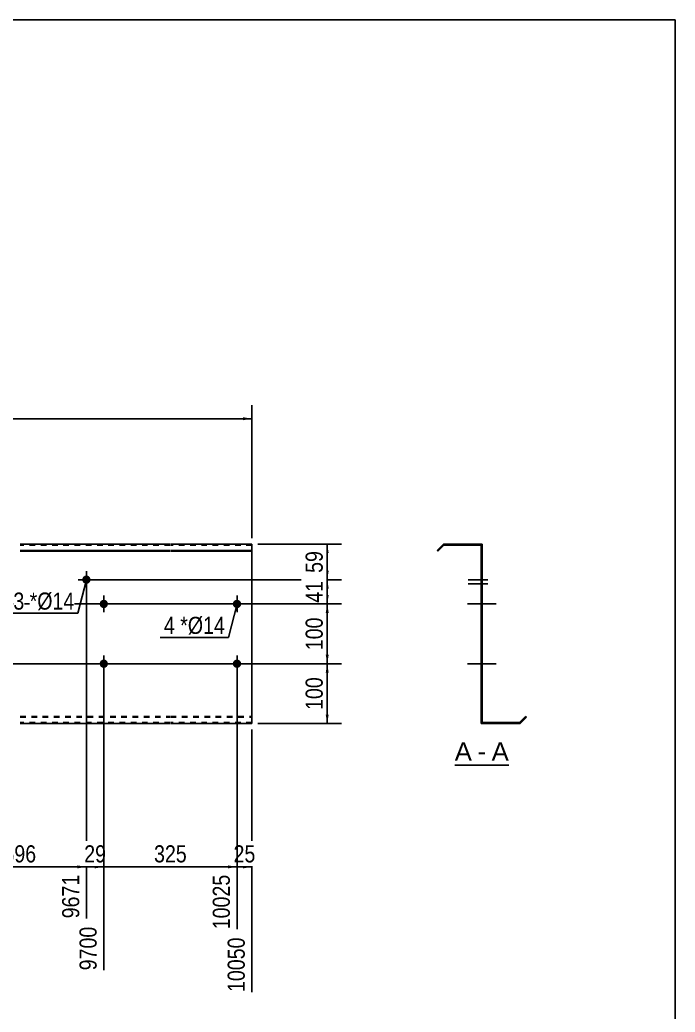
# Model space of a CAD drawing. Header units: millimetres. Extents: x -71 to 331, y -174 to 103.
# Drawn here: x 221.5 to 331.2, y -63.3 to 102.8 of the extents above; entities that cross this region are included whole.
import ezdxf

# ---------------------------------------------------------------- set-up
doc = ezdxf.new("R2010")
doc.units = ezdxf.units.MM
doc.linetypes.add('DXK_LINE_DOT1', pattern=[1.8814, 0.9407, -0.9407])
doc.styles.add('Arial', font='ARIAL.TTF', dxfattribs={"height": 0.2})
doc.styles.add('Arial Narrow', font='ARIALN.TTF', dxfattribs={"height": 0.2})

# ---------------------------------------------------------------- blocks, each defined once
blk = doc.blocks.new('Unknown-627191591-2133')
at = {"color": 5, "linetype": 'Continuous'}
for p, q in [((331.25, 102.75), (-68.75, 102.75)), ((331.25, -174.25), (331.25, 102.75))]:
    blk.add_line(p, q, dxfattribs=at)
blk = doc.blocks.new('Unknown-627191591-12 - 1243')
at = {"color": 7, "linetype": 'Continuous'}
blk.add_line((294.36, -21.95), (303.39, -21.95), dxfattribs=at)
at = {"color": 0, "linetype": 'Continuous'}
for points in [[(297.2, -21.2), (297.2, -18), (294.36, -18), (294.36, -21.2)], [(299.58, -21.2), (299.58, -18), (298.16, -18), (298.16, -21.2)], [(303.39, -21.2), (303.39, -18), (300.54, -18), (300.54, -21.2)]]:
    blk.add_wipeout(points, dxfattribs=at)
at = {"color": 96, "linetype": 'Continuous', "style": 'Arial'}
for s, p in [('A', (294.36, -21.2)), ('A', (300.54, -21.2)), ('-', (298.16, -21.2))]:
    blk.add_text(s, height=3.06, dxfattribs=at).set_placement(p)
blk = doc.blocks.new('Part-627191591-1218 - 1203')
at = {"color": 2, "linetype": 'Continuous'}
for p, q in [((246.7, 15), (221.6, 15)), ((260.4, 15), (246.8, 15)), ((260.4, 15), (260.4, 13.94)), ((221.6, 13.94), (246.7, 13.94)), ((221.6, 13.81), (246.7, 13.81)), ((246.8, 13.94), (260.4, 13.94)), ((246.8, 13.81), (260.4, 13.81)), ((260.4, 13.94), (260.4, -15)), ((246.7, -15), (221.6, -15)), ((260.4, -15), (246.8, -15))]:
    blk.add_line(p, q, dxfattribs=at)
at = {"color": 7, "linetype": 'DXK_LINE_DOT1'}
for p, q in [((246.7, 14.82), (221.6, 14.82)), ((260.4, 14.82), (246.8, 14.82)), ((221.6, -13.81), (246.7, -13.81)), ((221.6, -13.94), (246.7, -13.94)), ((246.7, -14.82), (221.6, -14.82)), ((246.8, -13.81), (260.4, -13.81)), ((246.8, -13.94), (260.4, -13.94)), ((260.4, -14.82), (246.8, -14.82))]:
    blk.add_line(p, q, dxfattribs=at)
blk = doc.blocks.new('Bolt-627191591-1220 - 1203')
at = {"linetype": 'Continuous'}
blk.add_hatch(color=3, dxfattribs=at).paths.add_polyline_path([(231.99, 9.06, -1), (233.39, 9.06, -1)])
at = {"color": 3, "linetype": 'Continuous'}
for p, q in [((232.69, 7.66), (232.69, 10.46)), ((231.29, 9.06), (234.09, 9.06))]:
    blk.add_line(p, q, dxfattribs=at)
blk = doc.blocks.new('Bolt-627191591-1234 - 1203')
at = {"linetype": 'Continuous'}
blk.add_hatch(color=3, dxfattribs=at).paths.add_polyline_path([(234.9, 5, -1), (236.3, 5, -1)])
at = {"color": 3, "linetype": 'Continuous'}
for p, q in [((234.2, 5), (237, 5)), ((235.6, 3.6), (235.6, 6.4))]:
    blk.add_line(p, q, dxfattribs=at)
blk = doc.blocks.new('Bolt-627191591-1235 - 1203')
at = {"linetype": 'Continuous'}
blk.add_hatch(color=3, dxfattribs=at).paths.add_polyline_path([(236.3, -5, -1), (234.9, -5, -1)])
at = {"color": 3, "linetype": 'Continuous'}
for p, q in [((235.6, -3.6), (235.6, -6.4)), ((237, -5), (234.2, -5))]:
    blk.add_line(p, q, dxfattribs=at)
blk = doc.blocks.new('Bolt-627191591-1236 - 1203')
at = {"linetype": 'Continuous'}
for points in [[(152.2, 5, -1), (153.6, 5, -1)], [(257.2, 5, -1), (258.6, 5, -1)]]:
    blk.add_hatch(color=3, dxfattribs=at).paths.add_polyline_path(points)
at = {"color": 3, "linetype": 'Continuous'}
for p, q in [((154.3, 5), (151.5, 5)), ((152.9, 3.6), (152.9, 6.4)), ((259.3, 5), (256.5, 5)), ((257.9, 3.6), (257.9, 6.4))]:
    blk.add_line(p, q, dxfattribs=at)
blk = doc.blocks.new('Bolt-627191591-1237 - 1203')
at = {"linetype": 'Continuous'}
for points in [[(152.2, -5, -1), (153.6, -5, -1)], [(257.2, -5, -1), (258.6, -5, -1)]]:
    blk.add_hatch(color=3, dxfattribs=at).paths.add_polyline_path(points)
at = {"color": 3, "linetype": 'Continuous'}
for p, q in [((152.9, -6.4), (152.9, -3.6)), ((257.9, -6.4), (257.9, -3.6)), ((154.3, -5), (151.5, -5)), ((259.3, -5), (256.5, -5))]:
    blk.add_line(p, q, dxfattribs=at)
blk = doc.blocks.new('Bolt-627191591-1248 - 1243')
at = {"linetype": 'Continuous'}
for points in [[(298.78, 5.7), (298.78, 4.3), (298.96, 4.3), (298.96, 5.7)], [(298.78, 5.7), (298.78, 4.3), (298.96, 4.3), (298.96, 5.7)], [(298.78, 5.7), (298.78, 4.3), (298.96, 4.3), (298.96, 5.7)], [(298.78, -4.3), (298.78, -5.7), (298.96, -5.7), (298.96, -4.3)], [(298.78, -4.3), (298.78, -5.7), (298.96, -5.7), (298.96, -4.3)], [(298.78, -4.3), (298.78, -5.7), (298.96, -5.7), (298.96, -4.3)]]:
    blk.add_hatch(color=3, dxfattribs=at).paths.add_polyline_path(points)
at = {"color": 3, "linetype": 'Continuous'}
for p, q in [((300.26, 5), (296.46, 5)), ((300.26, 5), (296.46, 5)), ((300.26, 5), (296.46, 5)), ((298.96, 5.7), (298.78, 5.7)), ((298.96, 5.7), (298.78, 5.7)), ((298.96, 5.7), (298.78, 5.7)), ((298.96, 4.3), (298.78, 4.3)), ((298.96, 4.3), (298.78, 4.3)), ((298.96, 4.3), (298.78, 4.3)), ((298.96, -4.3), (298.78, -4.3)), ((298.96, -4.3), (298.78, -4.3)), ((298.96, -4.3), (298.78, -4.3)), ((300.26, -5), (296.46, -5)), ((300.26, -5), (296.46, -5)), ((300.26, -5), (296.46, -5)), ((298.96, -5.7), (298.78, -5.7)), ((298.96, -5.7), (298.78, -5.7)), ((298.96, -5.7), (298.78, -5.7))]:
    blk.add_line(p, q, dxfattribs=at)
blk = doc.blocks.new('Bolt-627191591-1264 - 1243')
at = {"linetype": 'Continuous'}
blk.add_hatch(color=3, dxfattribs=at).paths.add_polyline_path([(298.78, -4.3), (298.78, -5.7), (298.96, -5.7), (298.96, -4.3)])
blk.add_hatch(color=3, dxfattribs=at).paths.add_polyline_path([(298.78, -4.3), (298.78, -5.7), (298.96, -5.7), (298.96, -4.3)])
at = {"color": 3, "linetype": 'Continuous'}
for p, q in [((298.78, -4.3), (298.96, -4.3)), ((298.78, -4.3), (298.96, -4.3)), ((297.98, -5), (301.28, -5)), ((297.98, -5), (301.28, -5)), ((298.78, -5.7), (298.96, -5.7)), ((298.78, -5.7), (298.96, -5.7))]:
    blk.add_line(p, q, dxfattribs=at)
blk = doc.blocks.new('Part-627191591-1245 - 1243')
at = {"color": 2, "linetype": 'Continuous'}
for p, q in [((292.46, 15), (291.4, 13.94)), ((292.46, 15), (298.96, 15)), ((298.96, -14.82), (298.96, 15)), ((291.4, 13.94), (291.53, 13.81)), ((291.53, 13.81), (292.54, 14.82)), ((292.54, 14.82), (298.78, 14.82)), ((298.78, 14.82), (298.78, -15)), ((305.21, -14.82), (298.96, -14.82)), ((306.21, -13.81), (305.21, -14.82)), ((305.28, -15), (306.34, -13.94)), ((306.34, -13.94), (306.21, -13.81)), ((305.28, -15), (298.78, -15))]:
    blk.add_line(p, q, dxfattribs=at)
blk = doc.blocks.new('Bolt-627191591-1246 - 1243')
at = {"linetype": 'Continuous'}
blk.add_hatch(color=3, dxfattribs=at).paths.add_polyline_path([(298.78, 9.76), (298.78, 8.36), (298.96, 8.36), (298.96, 9.76)])
at = {"color": 3, "linetype": 'Continuous'}
for p, q in [((299.91, 9.06), (296.61, 9.06)), ((298.96, 9.76), (298.78, 9.76)), ((298.96, 8.36), (298.78, 8.36))]:
    blk.add_line(p, q, dxfattribs=at)
blk = doc.blocks.new('Bolt-627191591-1247 - 1243')
at = {"linetype": 'Continuous'}
blk.add_hatch(color=3, dxfattribs=at).paths.add_polyline_path([(298.78, 9.76), (298.78, 8.36), (298.96, 8.36), (298.96, 9.76)])
at = {"color": 3, "linetype": 'Continuous'}
for p, q in [((299.91, 9.06), (296.61, 9.06)), ((298.96, 9.76), (298.78, 9.76)), ((298.96, 8.36), (298.78, 8.36))]:
    blk.add_line(p, q, dxfattribs=at)
blk = doc.blocks.new('Bolt-627191591-1249 - 1243')
at = {"linetype": 'Continuous'}
blk.add_hatch(color=3, dxfattribs=at).paths.add_polyline_path([(298.96, -5.7), (298.96, -4.3), (298.78, -4.3), (298.78, -5.7)])
at = {"color": 3, "linetype": 'Continuous'}
for p, q in [((298.96, -4.3), (298.78, -4.3)), ((299.76, -5), (298.78, -5)), ((298.96, -5.7), (298.78, -5.7))]:
    blk.add_line(p, q, dxfattribs=at)
blk = doc.blocks.new('Bolt-627191591-1250 - 1243')
at = {"linetype": 'Continuous'}
for points in [[(298.78, 5.7), (298.78, 4.3), (298.96, 4.3), (298.96, 5.7)], [(298.78, 5.7), (298.78, 4.3), (298.96, 4.3), (298.96, 5.7)], [(298.78, 5.7), (298.78, 4.3), (298.96, 4.3), (298.96, 5.7)], [(298.78, -4.3), (298.78, -5.7), (298.96, -5.7), (298.96, -4.3)], [(298.78, -4.3), (298.78, -5.7), (298.96, -5.7), (298.96, -4.3)], [(298.78, -4.3), (298.78, -5.7), (298.96, -5.7), (298.96, -4.3)]]:
    blk.add_hatch(color=3, dxfattribs=at).paths.add_polyline_path(points)
at = {"color": 3, "linetype": 'Continuous'}
for p, q in [((300.26, 5), (296.46, 5)), ((300.26, 5), (296.46, 5)), ((300.26, 5), (296.46, 5)), ((298.96, 5.7), (298.78, 5.7)), ((298.96, 5.7), (298.78, 5.7)), ((298.96, 5.7), (298.78, 5.7)), ((298.96, 4.3), (298.78, 4.3)), ((298.96, 4.3), (298.78, 4.3)), ((298.96, 4.3), (298.78, 4.3)), ((298.96, -4.3), (298.78, -4.3)), ((298.96, -4.3), (298.78, -4.3)), ((298.96, -4.3), (298.78, -4.3)), ((300.26, -5), (296.46, -5)), ((300.26, -5), (296.46, -5)), ((300.26, -5), (296.46, -5)), ((298.96, -5.7), (298.78, -5.7)), ((298.96, -5.7), (298.78, -5.7)), ((298.96, -5.7), (298.78, -5.7))]:
    blk.add_line(p, q, dxfattribs=at)
blk = doc.blocks.new('Bolt-627191591-1251 - 1243')
at = {"linetype": 'Continuous'}
blk.add_hatch(color=3, dxfattribs=at).paths.add_polyline_path([(298.78, 9.05), (298.78, 7.65), (298.96, 7.65), (298.96, 9.05)])
at = {"color": 3, "linetype": 'Continuous'}
for p, q in [((299.91, 8.35), (296.61, 8.35)), ((298.96, 9.05), (298.78, 9.05)), ((298.96, 7.65), (298.78, 7.65))]:
    blk.add_line(p, q, dxfattribs=at)
blk = doc.blocks.new('Bolt-627191591-1252 - 1243')
at = {"linetype": 'Continuous'}
blk.add_hatch(color=3, dxfattribs=at).paths.add_polyline_path([(298.78, 9.05), (298.78, 7.65), (298.96, 7.65), (298.96, 9.05)])
at = {"color": 3, "linetype": 'Continuous'}
for p, q in [((299.91, 8.35), (296.61, 8.35)), ((298.96, 9.05), (298.78, 9.05)), ((298.96, 7.65), (298.78, 7.65))]:
    blk.add_line(p, q, dxfattribs=at)
blk = doc.blocks.new('Bolt-627191591-1253 - 1243')
at = {"linetype": 'Continuous'}
blk.add_hatch(color=3, dxfattribs=at).paths.add_polyline_path([(298.96, -5.7), (298.96, -4.3), (298.78, -4.3), (298.78, -5.7)])
at = {"color": 3, "linetype": 'Continuous'}
for p, q in [((298.96, -4.3), (298.78, -4.3)), ((299.76, -5), (298.78, -5)), ((298.96, -5.7), (298.78, -5.7))]:
    blk.add_line(p, q, dxfattribs=at)
blk = doc.blocks.new('Bolt-627191591-1254 - 1243')
at = {"linetype": 'Continuous'}
blk.add_hatch(color=3, dxfattribs=at).paths.add_polyline_path([(298.78, 5.7), (298.78, 4.3), (298.96, 4.3), (298.96, 5.7)])
at = {"color": 3, "linetype": 'Continuous'}
for p, q in [((299.91, 5), (296.61, 5)), ((298.96, 5.7), (298.78, 5.7)), ((298.96, 4.3), (298.78, 4.3))]:
    blk.add_line(p, q, dxfattribs=at)
blk = doc.blocks.new('Bolt-627191591-1255 - 1243')
at = {"linetype": 'Continuous'}
for points in [[(298.96, 4.3), (298.96, 5.7), (298.78, 5.7), (298.78, 4.3)], [(298.96, -5.7), (298.96, -4.3), (298.78, -4.3), (298.78, -5.7)]]:
    blk.add_hatch(color=3, dxfattribs=at).paths.add_polyline_path(points)
at = {"color": 3, "linetype": 'Continuous'}
for p, q in [((298.96, 5), (296.78, 5)), ((298.96, 5.7), (298.78, 5.7)), ((298.96, 4.3), (298.78, 4.3)), ((298.96, -4.3), (298.78, -4.3)), ((298.96, -5), (296.78, -5)), ((298.96, -5.7), (298.78, -5.7))]:
    blk.add_line(p, q, dxfattribs=at)
blk = doc.blocks.new('Bolt-627191591-1256 - 1243')
at = {"linetype": 'Continuous'}
blk.add_hatch(color=3, dxfattribs=at).paths.add_polyline_path([(298.78, 5.7), (298.78, 4.3), (298.96, 4.3), (298.96, 5.7)])
at = {"color": 3, "linetype": 'Continuous'}
for p, q in [((299.91, 5), (296.61, 5)), ((298.96, 5.7), (298.78, 5.7)), ((298.96, 4.3), (298.78, 4.3))]:
    blk.add_line(p, q, dxfattribs=at)
blk = doc.blocks.new('Bolt-627191591-1257 - 1243')
at = {"linetype": 'Continuous'}
blk.add_hatch(color=3, dxfattribs=at).paths.add_polyline_path([(298.78, 5.7), (298.78, 4.3), (298.96, 4.3), (298.96, 5.7)])
at = {"color": 3, "linetype": 'Continuous'}
for p, q in [((299.91, 5), (296.61, 5)), ((298.96, 5.7), (298.78, 5.7)), ((298.96, 4.3), (298.78, 4.3))]:
    blk.add_line(p, q, dxfattribs=at)
blk = doc.blocks.new('Bolt-627191591-1258 - 1243')
at = {"linetype": 'Continuous'}
blk.add_hatch(color=3, dxfattribs=at).paths.add_polyline_path([(298.96, -5.7), (298.96, -4.3), (298.78, -4.3), (298.78, -5.7)])
at = {"color": 3, "linetype": 'Continuous'}
for p, q in [((298.96, -4.3), (298.78, -4.3)), ((299.76, -5), (298.78, -5)), ((298.96, -5.7), (298.78, -5.7))]:
    blk.add_line(p, q, dxfattribs=at)
blk = doc.blocks.new('Bolt-627191591-1259 - 1243')
at = {"linetype": 'Continuous'}
blk.add_hatch(color=3, dxfattribs=at).paths.add_polyline_path([(298.78, 5.7), (298.78, 4.3), (298.96, 4.3), (298.96, 5.7)])
blk.add_hatch(color=3, dxfattribs=at).paths.add_polyline_path([(298.78, 5.7), (298.78, 4.3), (298.96, 4.3), (298.96, 5.7)])
at = {"color": 3, "linetype": 'Continuous'}
for p, q in [((297.98, 5), (301.28, 5)), ((297.98, 5), (301.28, 5)), ((298.78, 5.7), (298.96, 5.7)), ((298.78, 5.7), (298.96, 5.7)), ((298.78, 4.3), (298.96, 4.3)), ((298.78, 4.3), (298.96, 4.3))]:
    blk.add_line(p, q, dxfattribs=at)
blk = doc.blocks.new('Bolt-627191591-1260 - 1243')
at = {"linetype": 'Continuous'}
blk.add_hatch(color=3, dxfattribs=at).paths.add_polyline_path([(298.78, -4.3), (298.78, -5.7), (298.96, -5.7), (298.96, -4.3)])
blk.add_hatch(color=3, dxfattribs=at).paths.add_polyline_path([(298.78, -4.3), (298.78, -5.7), (298.96, -5.7), (298.96, -4.3)])
at = {"color": 3, "linetype": 'Continuous'}
for p, q in [((298.78, -4.3), (298.96, -4.3)), ((298.78, -4.3), (298.96, -4.3)), ((297.98, -5), (301.28, -5)), ((297.98, -5), (301.28, -5)), ((298.78, -5.7), (298.96, -5.7)), ((298.78, -5.7), (298.96, -5.7))]:
    blk.add_line(p, q, dxfattribs=at)
blk = doc.blocks.new('Bolt-627191591-1261 - 1243')
at = {"linetype": 'Continuous'}
blk.add_hatch(color=3, dxfattribs=at).paths.add_polyline_path([(298.78, 5.7), (298.78, 4.3), (298.96, 4.3), (298.96, 5.7)])
at = {"color": 3, "linetype": 'Continuous'}
for p, q in [((299.91, 5), (296.61, 5)), ((298.96, 5.7), (298.78, 5.7)), ((298.96, 4.3), (298.78, 4.3))]:
    blk.add_line(p, q, dxfattribs=at)
blk = doc.blocks.new('Bolt-627191591-1262 - 1243')
at = {"linetype": 'Continuous'}
blk.add_hatch(color=3, dxfattribs=at).paths.add_polyline_path([(298.96, -5.7), (298.96, -4.3), (298.78, -4.3), (298.78, -5.7)])
at = {"color": 3, "linetype": 'Continuous'}
for p, q in [((298.96, -4.3), (298.78, -4.3)), ((299.76, -5), (298.78, -5)), ((298.96, -5.7), (298.78, -5.7))]:
    blk.add_line(p, q, dxfattribs=at)
blk = doc.blocks.new('Bolt-627191591-1263 - 1243')
at = {"linetype": 'Continuous'}
blk.add_hatch(color=3, dxfattribs=at).paths.add_polyline_path([(298.78, 5.7), (298.78, 4.3), (298.96, 4.3), (298.96, 5.7)])
blk.add_hatch(color=3, dxfattribs=at).paths.add_polyline_path([(298.78, 5.7), (298.78, 4.3), (298.96, 4.3), (298.96, 5.7)])
at = {"color": 3, "linetype": 'Continuous'}
for p, q in [((297.98, 5), (301.28, 5)), ((297.98, 5), (301.28, 5)), ((298.78, 5.7), (298.96, 5.7)), ((298.78, 5.7), (298.96, 5.7)), ((298.78, 4.3), (298.96, 4.3)), ((298.78, 4.3), (298.96, 4.3))]:
    blk.add_line(p, q, dxfattribs=at)
blk = doc.blocks.new('StraightDimension-627191591-1283 - 1203')
at = {"linetype": 'Continuous'}
blk.add_hatch(color=7, dxfattribs=at).paths.add_polyline_path([(231.19, -38.75), (232.69, -39), (231.19, -39.25)])
at = {"color": 7, "linetype": 'Continuous'}
for p, q in [((232.69, 8.06), (232.69, -47.61)), ((210.4, -6), (210.4, -47.61)), ((210.4, -39), (232.69, -39))]:
    blk.add_line(p, q, dxfattribs=at)
at = {"color": 0}
blk.add_wipeout([(224.89, -38.85), (224.89, -34.65), (218.2, -34.65), (218.2, -38.85)], dxfattribs=at)
at = {"color": 0, "linetype": 'Continuous'}
blk.add_wipeout([(232.09, -39.7), (227.89, -39.7), (227.89, -48.21), (232.09, -48.21)], dxfattribs=at)
at = {"color": 3, "style": 'Arial Narrow'}
blk.add_text('596', height=2.863, dxfattribs=at).set_placement((218.8, -38.25))
at = {"color": 3, "linetype": 'Continuous', "style": 'Arial Narrow'}
blk.add_text('9671', height=2.863, rotation=90.0002, dxfattribs=at).set_placement((231.49, -47.61))
blk = doc.blocks.new('StraightDimension-627191591-1282 - 1203')
at = {"linetype": 'Continuous'}
blk.add_hatch(color=7, dxfattribs=at).paths.add_polyline_path([(234.1, -38.75), (235.6, -39), (234.1, -39.25)])
at = {"color": 7, "linetype": 'Continuous'}
for p, q in [((232.69, 8.06), (232.69, -47.61)), ((235.6, -6), (235.6, -56.31)), ((232.69, -39), (235.6, -39))]:
    blk.add_line(p, q, dxfattribs=at)
at = {"color": 0}
blk.add_wipeout([(236.58, -38.85), (236.58, -34.65), (231.72, -34.65), (231.72, -38.85)], dxfattribs=at)
at = {"color": 0, "linetype": 'Continuous'}
blk.add_wipeout([(235, -48.4), (230.8, -48.4), (230.8, -56.91), (235, -56.91)], dxfattribs=at)
at = {"color": 3, "style": 'Arial Narrow'}
blk.add_text('29', height=2.863, dxfattribs=at).set_placement((232.32, -38.25))
at = {"color": 3, "linetype": 'Continuous', "style": 'Arial Narrow'}
blk.add_text('9700', height=2.863, rotation=90.0002, dxfattribs=at).set_placement((234.4, -56.31))
blk = doc.blocks.new('StraightDimension-627191591-1419 - 1203')
at = {"linetype": 'Continuous'}
blk.add_hatch(color=7, dxfattribs=at).paths.add_polyline_path([(258.9, 36.25), (260.4, 36), (258.9, 35.75)])
at = {"color": 7, "linetype": 'Continuous'}
for p, q in [((260.4, 16), (260.4, 38.25)), ((0, 36), (260.4, 36))]:
    blk.add_line(p, q, dxfattribs=at)
blk = doc.blocks.new('StraightDimension-627191591-1280 - 1203')
at = {"linetype": 'Continuous'}
blk.add_hatch(color=7, dxfattribs=at).paths.add_polyline_path([(258.9, -38.75), (260.4, -39), (258.9, -39.25)])
at = {"color": 7, "linetype": 'Continuous'}
for p, q in [((257.9, -6), (257.9, -49.44)), ((260.4, -16), (260.4, -59.94)), ((257.9, -39), (260.4, -39))]:
    blk.add_line(p, q, dxfattribs=at)
at = {"color": 0}
blk.add_wipeout([(261.58, -38.85), (261.58, -34.65), (256.72, -34.65), (256.72, -38.85)], dxfattribs=at)
at = {"color": 0, "linetype": 'Continuous'}
blk.add_wipeout([(259.8, -50.2), (255.6, -50.2), (255.6, -60.54), (259.8, -60.54)], dxfattribs=at)
at = {"color": 3, "style": 'Arial Narrow'}
blk.add_text('25', height=2.863, dxfattribs=at).set_placement((257.32, -38.25))
at = {"color": 3, "linetype": 'Continuous', "style": 'Arial Narrow'}
blk.add_text('10050', height=2.863, rotation=90.0002, dxfattribs=at).set_placement((259.2, -59.94))
blk = doc.blocks.new('StraightDimension-627191591-1377 - 1203')
at = {"linetype": 'Continuous'}
for points in [[(272.75, 13.5), (273, 15), (273.25, 13.5)], [(273.25, 10.56), (273, 9.06), (272.75, 10.56)]]:
    blk.add_hatch(color=7, dxfattribs=at).paths.add_polyline_path(points)
at = {"color": 7, "linetype": 'Continuous'}
for p, q in [((261.4, 15), (275.4, 15)), ((273, 9.06), (273, 15)), ((233.69, 9.06), (275.4, 9.06))]:
    blk.add_line(p, q, dxfattribs=at)
at = {"color": 0}
blk.add_wipeout([(272.85, 14.46), (268.65, 14.46), (268.65, 9.6), (272.85, 9.6)], dxfattribs=at)
at = {"color": 3, "style": 'Arial Narrow'}
blk.add_text('59', height=2.863, rotation=90.0002, dxfattribs=at).set_placement((272.25, 10.2))
blk = doc.blocks.new('StraightDimension-627191591-1281 - 1203')
at = {"linetype": 'Continuous'}
blk.add_hatch(color=7, dxfattribs=at).paths.add_polyline_path([(256.4, -38.75), (257.9, -39), (256.4, -39.25)])
at = {"color": 7, "linetype": 'Continuous'}
for p, q in [((235.6, -6), (235.6, -56.31)), ((257.9, -6), (257.9, -49.44)), ((235.6, -39), (257.9, -39))]:
    blk.add_line(p, q, dxfattribs=at)
at = {"color": 0}
blk.add_wipeout([(250.09, -38.85), (250.09, -34.65), (243.41, -34.65), (243.41, -38.85)], dxfattribs=at)
at = {"color": 0, "linetype": 'Continuous'}
blk.add_wipeout([(257.3, -39.7), (253.1, -39.7), (253.1, -50.04), (257.3, -50.04)], dxfattribs=at)
at = {"color": 3, "style": 'Arial Narrow'}
blk.add_text('325', height=2.863, dxfattribs=at).set_placement((244.01, -38.25))
at = {"color": 3, "linetype": 'Continuous', "style": 'Arial Narrow'}
blk.add_text('10025', height=2.863, rotation=90.0002, dxfattribs=at).set_placement((256.7, -49.44))
blk = doc.blocks.new('StraightDimension-627191591-1378 - 1203')
at = {"linetype": 'Continuous'}
for points in [[(272.75, 7.56), (273, 9.06), (273.25, 7.56)], [(273.25, 6.5), (273, 5), (272.75, 6.5)]]:
    blk.add_hatch(color=7, dxfattribs=at).paths.add_polyline_path(points)
at = {"color": 7, "linetype": 'Continuous'}
for p, q in [((233.69, 9.06), (275.4, 9.06)), ((273, 5), (273, 9.06)), ((110.11, 5), (275.4, 5))]:
    blk.add_line(p, q, dxfattribs=at)
at = {"color": 0}
blk.add_wipeout([(272.85, 9.46), (268.65, 9.46), (268.65, 4.6), (272.85, 4.6)], dxfattribs=at)
at = {"color": 3, "style": 'Arial Narrow'}
blk.add_text('41', height=2.863, rotation=90.0002, dxfattribs=at).set_placement((272.25, 5.2))
blk = doc.blocks.new('StraightDimension-627191591-1379 - 1203')
at = {"linetype": 'Continuous'}
for points in [[(272.75, 3.5), (273, 5), (273.25, 3.5)], [(273.25, -3.5), (273, -5), (272.75, -3.5)]]:
    blk.add_hatch(color=7, dxfattribs=at).paths.add_polyline_path(points)
at = {"color": 7, "linetype": 'Continuous'}
for p, q in [((110.11, 5), (275.4, 5)), ((273, -5), (273, 5)), ((110.11, -5), (275.4, -5))]:
    blk.add_line(p, q, dxfattribs=at)
at = {"color": 0}
blk.add_wipeout([(272.85, 3.34), (268.65, 3.34), (268.65, -3.34), (272.85, -3.34)], dxfattribs=at)
at = {"color": 3, "style": 'Arial Narrow'}
blk.add_text('100', height=2.863, rotation=90.0002, dxfattribs=at).set_placement((272.25, -2.74))
blk = doc.blocks.new('StraightDimension-627191591-1380 - 1203')
at = {"linetype": 'Continuous'}
for points in [[(272.75, -6.5), (273, -5), (273.25, -6.5)], [(273.25, -13.5), (273, -15), (272.75, -13.5)]]:
    blk.add_hatch(color=7, dxfattribs=at).paths.add_polyline_path(points)
at = {"color": 7, "linetype": 'Continuous'}
for p, q in [((110.11, -5), (275.4, -5)), ((273, -15), (273, -5)), ((261.4, -15), (275.4, -15))]:
    blk.add_line(p, q, dxfattribs=at)
at = {"color": 0}
blk.add_wipeout([(272.85, -6.66), (268.65, -6.66), (268.65, -13.34), (272.85, -13.34)], dxfattribs=at)
at = {"color": 3, "style": 'Arial Narrow'}
blk.add_text('100', height=2.863, rotation=90.0002, dxfattribs=at).set_placement((272.25, -12.74))
blk = doc.blocks.new('MarkSet-627191591-1441 - 1203')
at = {"color": 0}
for points in [[(222.29, 4.05), (222.29, 7.05), (220.46, 7.05), (220.46, 4.05)], [(224.46, 4.05), (224.46, 7.05), (223.19, 7.05), (223.19, 4.05)]]:
    blk.add_wipeout(points, dxfattribs=at)
for points in [[(222.29, 4.05), (222.29, 7.05), (220.46, 7.05), (220.46, 4.05)], [(224.46, 4.05), (224.46, 7.05), (223.19, 7.05), (223.19, 4.05)]]:
    blk.add_wipeout(points, dxfattribs=at)
at = {"color": 3, "style": 'Arial Narrow'}
blk.add_text('3', height=2.86, dxfattribs=at).set_placement((220.46, 4.05))
at = {"color": 0}
blk.add_wipeout([(230.68, 4.05), (230.68, 7.05), (224.46, 7.05), (224.46, 4.05)], dxfattribs=at)
blk.add_wipeout([(230.68, 4.05), (230.68, 7.05), (224.46, 7.05), (224.46, 4.05)], dxfattribs=at)
at = {"color": 7, "linetype": 'Continuous'}
for p in [(232.69, 9.06), (219.86, 3.45)]:
    blk.add_line(p, (231.28, 3.45), dxfattribs=at)
at = {"color": 3, "style": 'Arial Narrow'}
for s, height, p in [('*', 2.86, (223.19, 4.05)), ('Ø14', 2.863, (224.46, 4.05))]:
    blk.add_text(s, height=height, dxfattribs=at).set_placement(p)
blk = doc.blocks.new('MarkSet-627191591-1466 - 1203')
at = {"color": 0}
for points in [[(247.49, -0.01), (247.49, 2.99), (245.66, 2.99), (245.66, -0.01)], [(249.67, -0.01), (249.67, 2.99), (248.39, 2.99), (248.39, -0.01)]]:
    blk.add_wipeout(points, dxfattribs=at)
for points in [[(247.49, -0.01), (247.49, 2.99), (245.66, 2.99), (245.66, -0.01)], [(249.67, -0.01), (249.67, 2.99), (248.39, 2.99), (248.39, -0.01)]]:
    blk.add_wipeout(points, dxfattribs=at)
at = {"color": 3, "style": 'Arial Narrow'}
blk.add_text('4', height=2.86, dxfattribs=at).set_placement((245.66, -0.01))
at = {"color": 0}
blk.add_wipeout([(255.88, -0.01), (255.88, 2.99), (249.67, 2.99), (249.67, -0.01)], dxfattribs=at)
blk.add_wipeout([(255.88, -0.01), (255.88, 2.99), (249.67, 2.99), (249.67, -0.01)], dxfattribs=at)
at = {"color": 7, "linetype": 'Continuous'}
for p in [(257.9, 5), (245.06, -0.61)]:
    blk.add_line(p, (256.48, -0.61), dxfattribs=at)
at = {"color": 3, "style": 'Arial Narrow'}
for s, height, p in [('*', 2.86, (248.39, -0.01)), ('Ø14', 2.863, (249.67, -0.01))]:
    blk.add_text(s, height=height, dxfattribs=at).set_placement(p)

msp = doc.modelspace()

# ---------------------------------------------------------------- block references
for name in ['Unknown-627191591-2133', 'Part-627191591-1218 - 1203', 'Part-627191591-1245 - 1243', 'Bolt-627191591-1220 - 1203', 'Bolt-627191591-1246 - 1243', 'Bolt-627191591-1247 - 1243', 'Bolt-627191591-1251 - 1243', 'Bolt-627191591-1252 - 1243', 'Bolt-627191591-1236 - 1203', 'Bolt-627191591-1234 - 1203', 'Bolt-627191591-1248 - 1243', 'Bolt-627191591-1250 - 1243', 'Bolt-627191591-1254 - 1243', 'Bolt-627191591-1256 - 1243', 'Bolt-627191591-1257 - 1243', 'Bolt-627191591-1261 - 1243', 'Bolt-627191591-1255 - 1243', 'Bolt-627191591-1259 - 1243', 'Bolt-627191591-1263 - 1243', 'Bolt-627191591-1237 - 1203', 'Bolt-627191591-1235 - 1203', 'Bolt-627191591-1264 - 1243', 'Bolt-627191591-1260 - 1243', 'Bolt-627191591-1249 - 1243', 'Bolt-627191591-1253 - 1243', 'Bolt-627191591-1258 - 1243', 'Bolt-627191591-1262 - 1243']:
    msp.add_blockref(name, (0, 0))

# ---------------------------------------------------------------- next in the draw order: block references
for name in ['StraightDimension-627191591-1419 - 1203', 'StraightDimension-627191591-1377 - 1203', 'StraightDimension-627191591-1283 - 1203', 'StraightDimension-627191591-1280 - 1203', 'Unknown-627191591-12 - 1243']:
    msp.add_blockref(name, (0, 0))

# ---------------------------------------------------------------- next in the draw order: block references
msp.add_blockref('StraightDimension-627191591-1282 - 1203', (0, 0))

# ---------------------------------------------------------------- next in the draw order: block references
for name in ['StraightDimension-627191591-1378 - 1203', 'StraightDimension-627191591-1281 - 1203']:
    msp.add_blockref(name, (0, 0))

# ---------------------------------------------------------------- next in the draw order: block references
msp.add_blockref('StraightDimension-627191591-1379 - 1203', (0, 0))

# ---------------------------------------------------------------- next in the draw order: block references
for name in ['MarkSet-627191591-1441 - 1203', 'MarkSet-627191591-1466 - 1203', 'StraightDimension-627191591-1380 - 1203']:
    msp.add_blockref(name, (0, 0))

doc.saveas('drawing.dxf')
